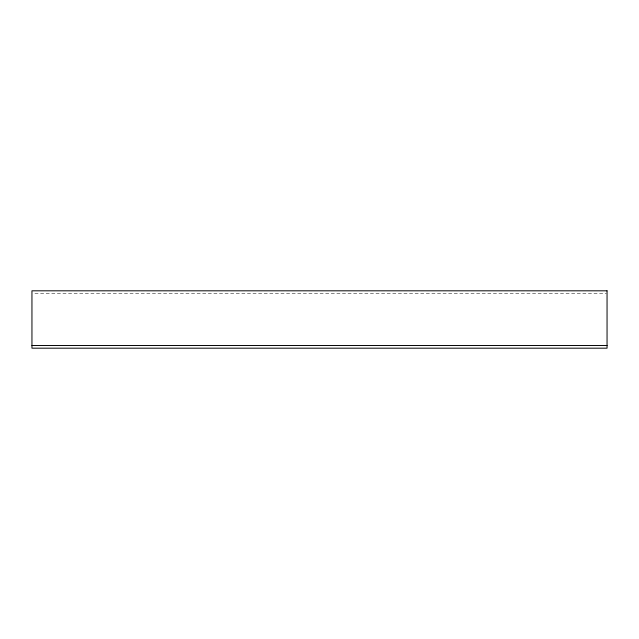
<?xml version="1.0" encoding="UTF-8"?>
<svg xmlns="http://www.w3.org/2000/svg" width="639" height="639" viewBox="0 0 639 639"><rect width="100%" height="100%" fill="white"/><g stroke="black" fill="none" stroke-linecap="round" stroke-linejoin="round"><path stroke-width="0.48" stroke-dasharray="3.19 2.4" d="M34.945 293.485L606.299 293.485"/><path stroke-width="0.96" d="M31.95 345.515L607.05 345.515M607.05 290.817L31.95 290.817L31.95 348.183L607.05 348.183L607.05 290.817"/></g></svg>
